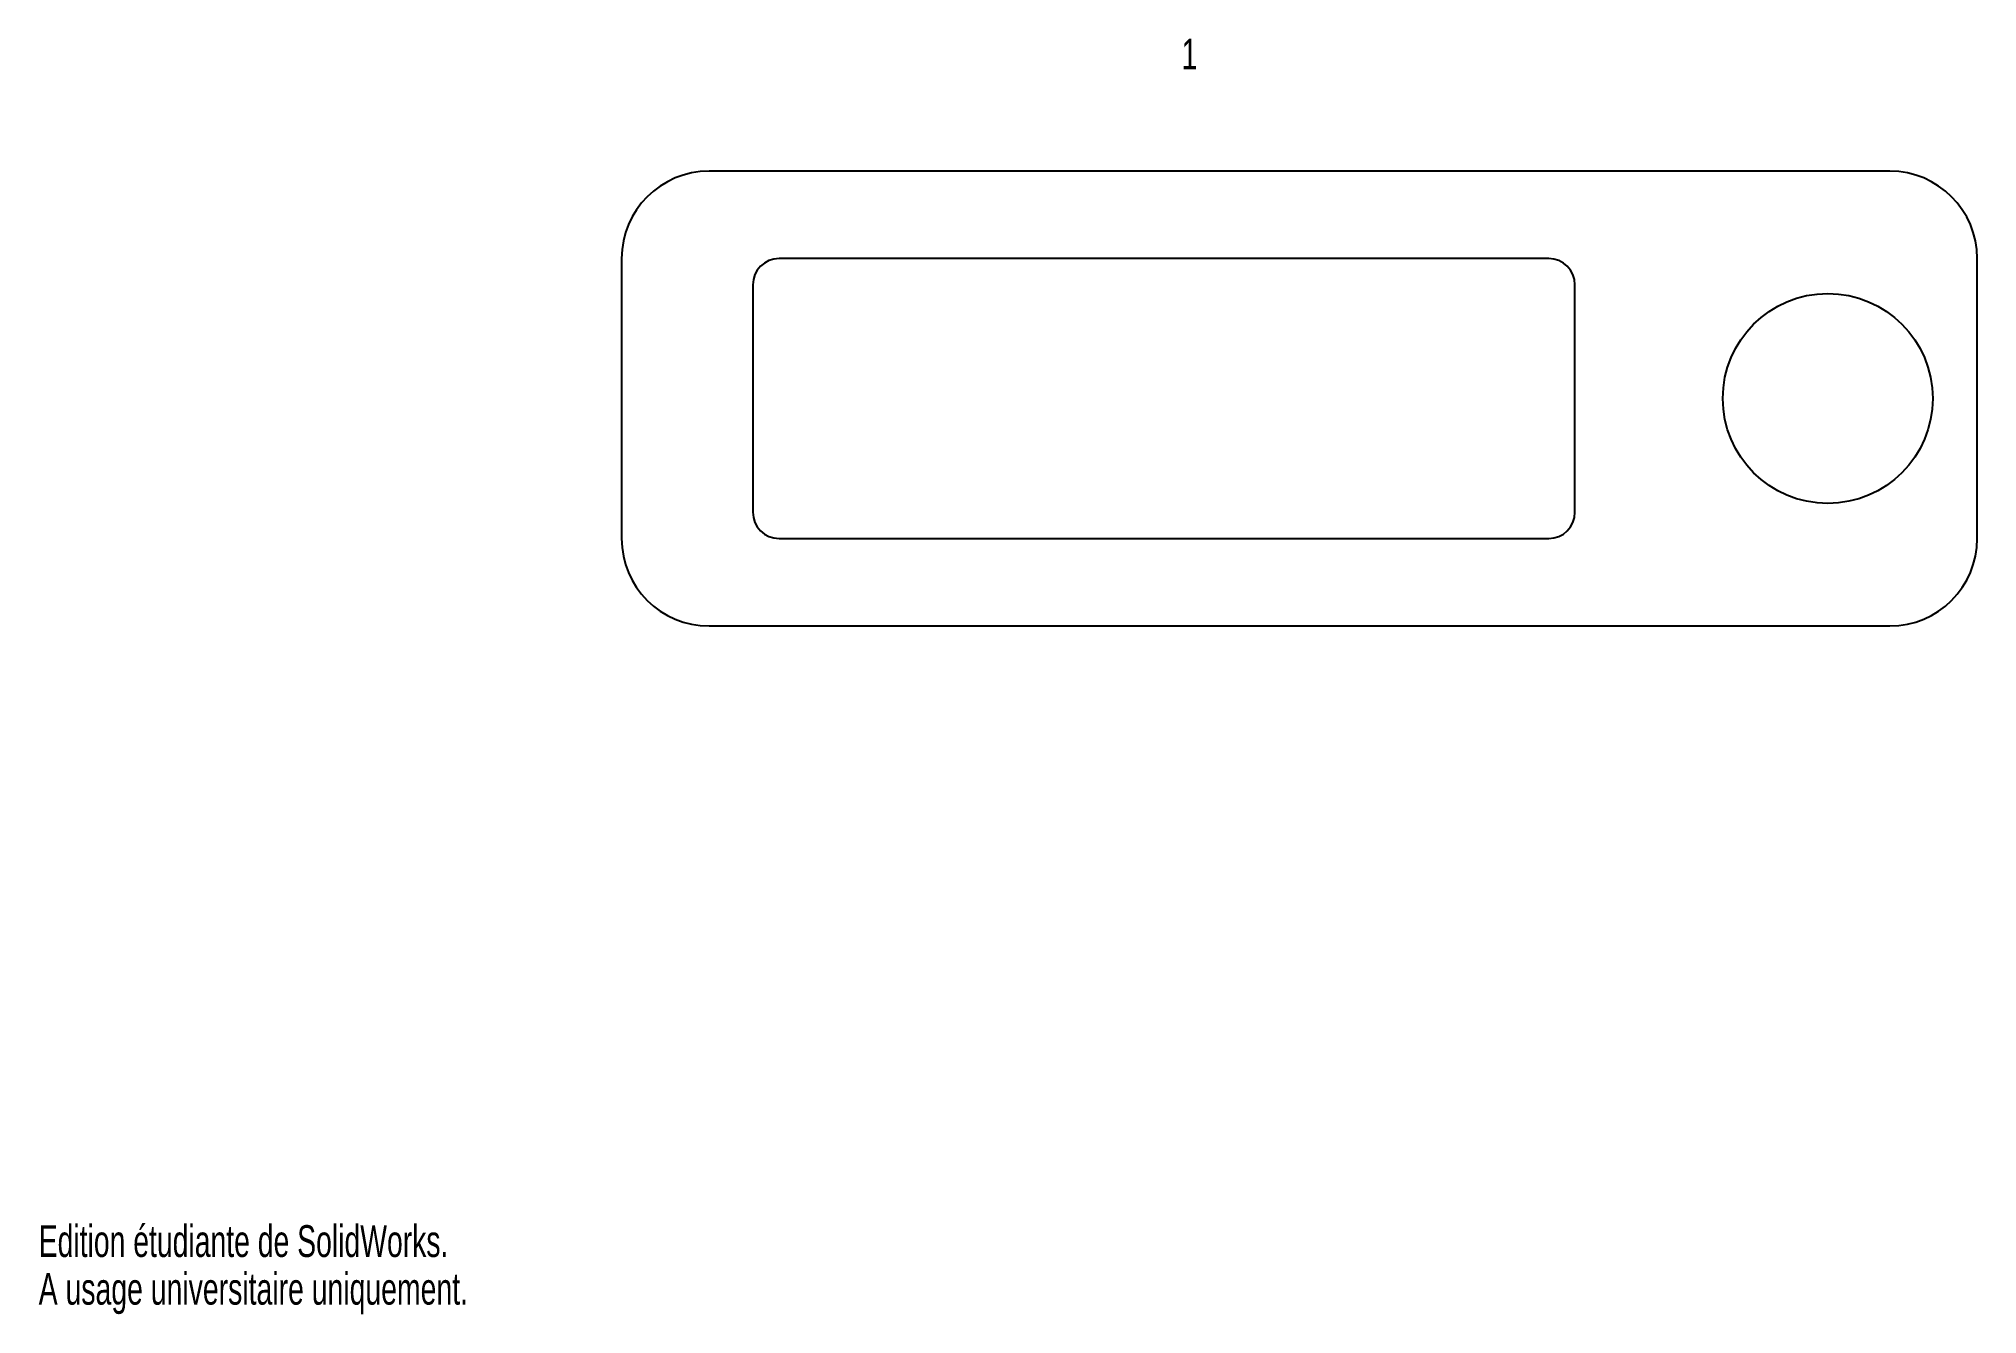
# Model space of a CAD drawing. Extents: x 0 to 222, y 0 to 146.
import ezdxf
from ezdxf.enums import TextEntityAlignment as Align

# ---------------------------------------------------------------- set-up
doc = ezdxf.new("R2010")
doc.units = 0
doc.layers.get('0').update_dxf_attribs({"linetype": 'CONTINUOUS'})

msp = doc.modelspace()

# ---------------------------------------------------------------- linework, layer by layer
at = {"color": 7, "linetype": 'CONTINUOUS'}
for p, q in [((211.65, 130.67), (76.65, 130.67)), ((66.65, 120.67), (66.65, 88.67)), ((172.65, 120.67), (84.65, 120.67)), ((221.65, 88.67), (221.65, 120.67)), ((81.65, 117.67), (81.65, 91.67)), ((175.65, 91.67), (175.65, 117.67)), ((84.65, 88.67), (172.65, 88.67)), ((76.65, 78.67), (211.65, 78.67))]:
    msp.add_line(p, q, dxfattribs=at)
msp.add_circle((204.56, 104.68), 12, dxfattribs=at)
for centre, radius, start, end in [((76.65, 120.67), 10, 90, 180), ((211.65, 120.67), 10, 0, 90), ((84.65, 117.67), 3, 90, 180), ((172.65, 117.67), 3, 0, 90), ((84.65, 91.67), 3, 180, 270), ((172.65, 91.67), 3, 270, 0), ((76.65, 88.67), 10, 180, 270), ((211.65, 88.67), 10, 270, 0)]:
    msp.add_arc(centre, radius, start, end, dxfattribs=at)

# ---------------------------------------------------------------- texts
for s, height, width, p in [('1', 3.5, 0.7, (130.67, 141.25)), ('Edition étudiante de SolidWorks.', 3.633, 0.667188, (0, 5.45)), ('A usage universitaire uniquement.', 3.633, 0.668182, (0, 0))]:
    msp.add_text(s, height=height, dxfattribs=dict(at, width=width)).set_placement(p, align=Align.BOTTOM_LEFT)

doc.saveas('drawing.dxf')
